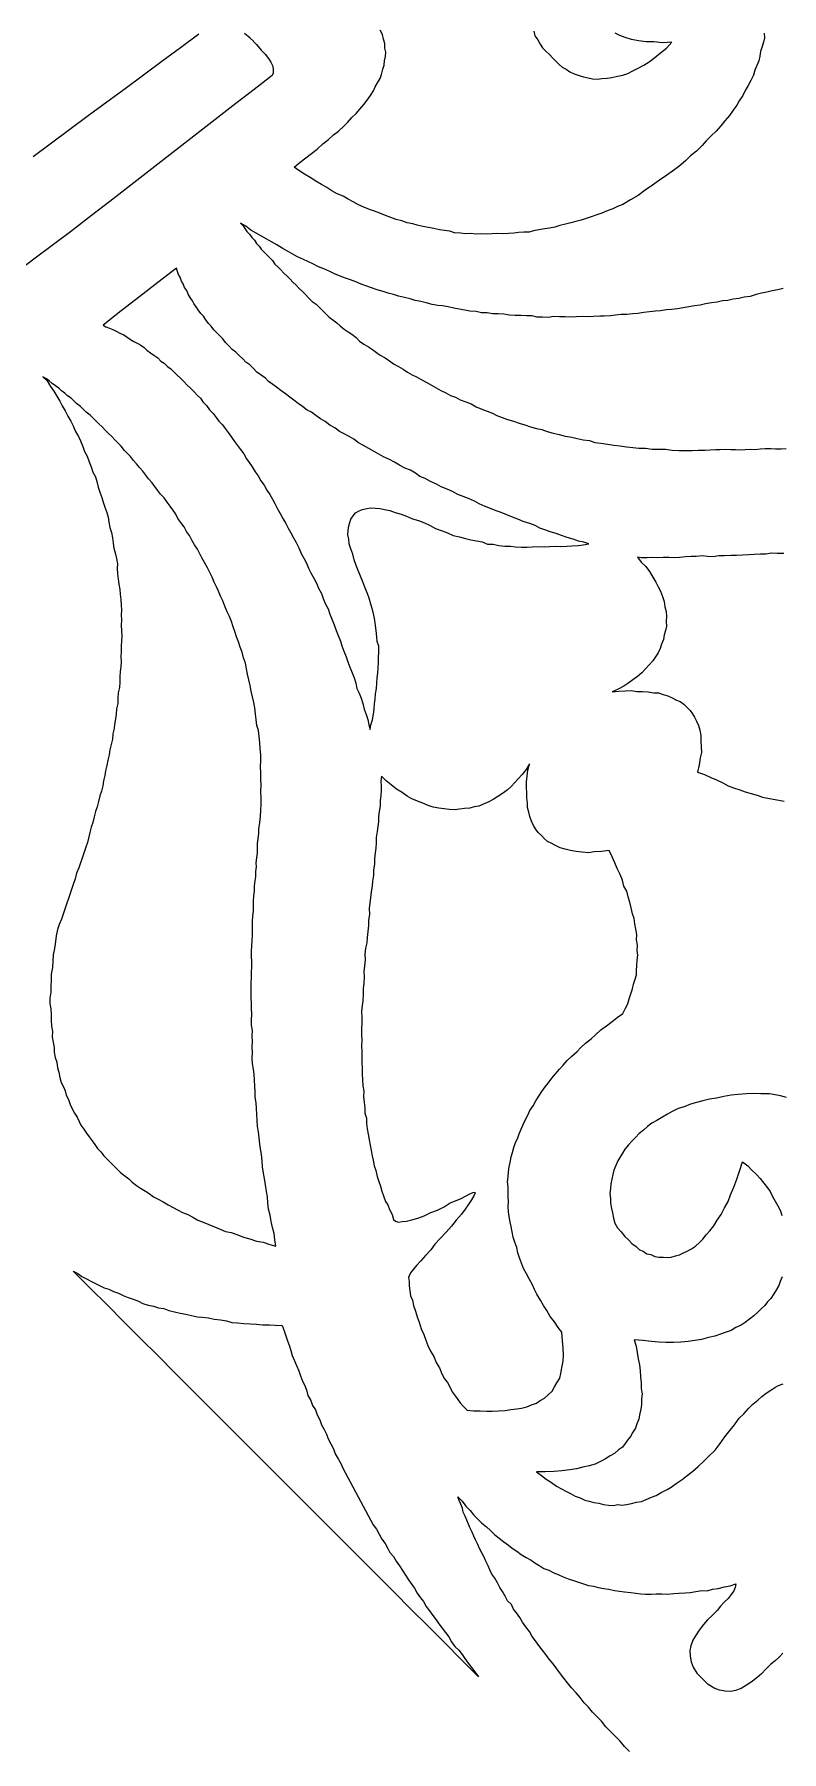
# Model space of a CAD drawing. Extents: x -550 to 550, y -550 to 550.
# Drawn here: x -362.3 to -331.6, y -337.8 to -267.3 of the extents above; entities that cross this region are included whole.
import ezdxf

# ---------------------------------------------------------------- set-up
doc = ezdxf.new("R2010")
doc.units = 0
doc.layers.add('LAYER_1', color=18, linetype='CONTINUOUS')

msp = doc.modelspace()

# ---------------------------------------------------------------- linework, layer by layer
at = {"layer": 'LAYER_1'}
for points in [[(-353.293, -267.588), (-353.418, -267.463), (-353.662, -267.264)], [(-332.298, -267.253), (-332.293, -267.44), (-332.331, -267.629), (-332.386, -267.8), (-332.449, -268.01), (-332.486, -268.199), (-332.524, -268.389), (-332.604, -268.581), (-332.684, -268.773), (-332.747, -268.983), (-332.852, -269.195), (-332.957, -269.408), (-333.079, -269.603), (-333.184, -269.816), (-333.332, -270.031), (-333.429, -270.206), (-333.576, -270.422), (-333.724, -270.638), (-333.914, -270.856), (-334.079, -271.054), (-334.269, -271.273), (-334.477, -271.473), (-334.684, -271.674), (-334.849, -271.872), (-335.082, -272.094), (-335.332, -272.297), (-335.54, -272.498), (-335.815, -272.722), (-336.066, -272.925), (-336.309, -273.09), (-336.602, -273.296), (-336.896, -273.502), (-337.189, -273.707), (-337.483, -273.913), (-337.794, -274.101), (-338.105, -274.289), (-338.335, -274.377), (-338.521, -274.463), (-338.75, -274.551), (-338.98, -274.64), (-339.184, -274.708), (-339.414, -274.796), (-339.618, -274.863), (-339.823, -274.931), (-340.046, -274.981), (-340.25, -275.048), (-340.473, -275.098), (-340.696, -275.148), (-340.901, -275.215), (-341.123, -275.264), (-341.321, -275.293), (-341.563, -275.324), (-341.786, -275.374), (-341.966, -275.421), (-342.182, -275.431), (-342.398, -275.442), (-342.596, -275.471), (-342.813, -275.481), (-343.029, -275.492), (-343.264, -275.484), (-343.481, -275.494), (-343.697, -275.504), (-343.932, -275.496), (-344.149, -275.506), (-344.359, -275.478), (-344.576, -275.488), (-344.786, -275.46), (-345.021, -275.451), (-345.224, -275.384), (-345.434, -275.356), (-345.644, -275.327), (-345.873, -275.28), (-346.102, -275.233), (-346.33, -275.186), (-346.559, -275.139), (-346.744, -275.09), (-346.973, -275.042), (-347.195, -274.956), (-347.424, -274.909), (-347.646, -274.823), (-347.868, -274.737), (-348.09, -274.651), (-348.312, -274.565), (-348.516, -274.497), (-348.757, -274.393), (-348.979, -274.307), (-349.194, -274.182), (-349.392, -274.076), (-349.607, -273.951), (-349.848, -273.847), (-350.063, -273.722), (-350.279, -273.597), (-350.494, -273.472), (-350.728, -273.329), (-350.962, -273.186), (-351.196, -273.043), (-351.43, -272.899), (-351.621, -272.754), (-351.365, -272.556), (-351.135, -272.378), (-350.905, -272.199), (-350.675, -272.021), (-350.438, -271.804), (-350.208, -271.626), (-349.996, -271.429), (-349.792, -271.271), (-349.58, -271.074), (-349.419, -270.917), (-349.251, -270.722), (-349.064, -270.546), (-348.922, -270.371), (-348.753, -270.176), (-348.611, -270.001), (-348.486, -269.808), (-348.361, -269.615), (-348.288, -269.462), (-348.189, -269.289), (-348.089, -269.115), (-348.034, -268.944), (-347.97, -268.735), (-347.915, -268.564), (-347.903, -268.394), (-347.865, -268.205), (-347.853, -268.036), (-347.884, -267.868), (-347.89, -267.681), (-347.939, -267.496), (-347.988, -267.31), (-348.081, -267.127)], [(-341.771, -267.174), (-341.722, -267.359), (-341.605, -267.522), (-341.513, -267.704), (-341.413, -267.849), (-341.271, -267.992), (-341.128, -268.135), (-340.985, -268.278), (-340.86, -268.403), (-340.735, -268.528), (-340.61, -268.653), (-340.434, -268.738), (-340.284, -268.843), (-340.108, -268.928), (-339.907, -268.993), (-339.724, -269.04), (-339.541, -269.087), (-339.358, -269.134), (-339.167, -269.142), (-338.97, -269.113), (-338.754, -269.102), (-338.556, -269.073), (-338.333, -269.023), (-338.11, -268.974), (-337.905, -268.907), (-337.693, -268.802), (-337.481, -268.696), (-337.243, -268.571), (-337.023, -268.428), (-336.796, -268.247), (-336.568, -268.065), (-336.316, -267.864), (-336.099, -267.628), (-336.485, -267.649), (-336.839, -267.613), (-337.158, -267.612), (-337.47, -267.573), (-337.756, -267.513), (-338.017, -267.434), (-338.235, -267.352), (-338.428, -267.25)], [(-353.291, -267.589), (-353.166, -267.715), (-352.973, -267.953), (-352.809, -268.117), (-352.671, -268.3), (-352.57, -268.447), (-352.494, -268.614), (-352.48, -268.764), (-352.484, -268.896), (-352.525, -268.991), (-353.266, -269.566), (-354.008, -270.14), (-354.749, -270.715), (-355.491, -271.29), (-356.232, -271.864), (-356.974, -272.439), (-357.715, -273.014), (-358.456, -273.588), (-359.198, -274.163), (-359.939, -274.738), (-360.68, -275.313), (-360.758, -275.372), (-361.507, -275.934), (-362.256, -276.497), (-363.005, -277.06)], [(-355.538, -267.294), (-356.294, -267.854), (-357.051, -268.414), (-357.807, -268.973), (-358.563, -269.533), (-359.32, -270.093), (-360.076, -270.653), (-360.832, -271.212), (-361.589, -271.772), (-362.345, -272.332)], [(-331.519, -277.744), (-331.738, -277.797), (-331.976, -277.832), (-332.196, -277.884), (-332.415, -277.937), (-332.635, -277.989), (-332.88, -278.062), (-333.118, -278.096), (-333.338, -278.149), (-333.576, -278.183), (-333.796, -278.235), (-334.01, -278.248), (-334.23, -278.3), (-334.469, -278.334), (-334.707, -278.368), (-334.928, -278.42), (-335.166, -278.453), (-335.405, -278.487), (-335.626, -278.538), (-335.865, -278.572), (-336.104, -278.605), (-336.318, -278.618), (-336.557, -278.651), (-336.771, -278.664), (-337.01, -278.697), (-337.25, -278.73), (-337.489, -278.762), (-337.704, -278.775), (-337.943, -278.808), (-338.176, -278.801), (-338.416, -278.834), (-338.613, -278.864), (-338.871, -278.878), (-339.061, -278.87), (-339.319, -278.884), (-339.534, -278.896), (-339.768, -278.889), (-340.026, -278.903), (-340.241, -278.915), (-340.475, -278.908), (-340.709, -278.901), (-340.943, -278.894), (-341.183, -278.926), (-341.417, -278.919), (-341.651, -278.912), (-341.836, -278.864), (-342.07, -278.856), (-342.304, -278.849), (-342.538, -278.842), (-342.773, -278.834), (-343, -278.788), (-343.235, -278.78), (-343.47, -278.773), (-343.679, -278.744), (-343.914, -278.737), (-344.142, -278.69), (-344.395, -278.664), (-344.605, -278.635), (-344.834, -278.588), (-345.062, -278.542), (-345.29, -278.495), (-345.519, -278.448), (-345.711, -278.437), (-345.94, -278.39), (-346.187, -278.325), (-346.416, -278.277), (-346.644, -278.23), (-346.848, -278.162), (-347.077, -278.115), (-347.325, -278.049), (-347.529, -277.981), (-347.758, -277.933), (-347.962, -277.865), (-348.21, -277.799), (-348.432, -277.713), (-348.637, -277.645), (-348.859, -277.558), (-349.082, -277.471), (-349.305, -277.385), (-349.509, -277.316), (-349.732, -277.23), (-349.955, -277.143), (-350.153, -277.036), (-350.395, -276.93), (-350.618, -276.843), (-350.816, -276.736), (-351.057, -276.631), (-351.237, -276.542), (-351.479, -276.436), (-351.695, -276.31), (-351.894, -276.203), (-352.11, -276.077), (-352.327, -275.951), (-352.543, -275.825), (-352.742, -275.718), (-352.959, -275.592), (-353.175, -275.466), (-353.392, -275.34), (-353.602, -275.175), (-353.819, -275.049), (-353.708, -275.16), (-353.642, -275.272), (-353.557, -275.402), (-353.446, -275.513), (-353.361, -275.643), (-353.25, -275.754), (-353.165, -275.884), (-353.054, -275.995), (-352.969, -276.126), (-352.859, -276.236), (-352.748, -276.347), (-352.619, -276.476), (-352.508, -276.587), (-352.405, -276.736), (-352.275, -276.865), (-352.165, -276.975), (-352.036, -277.105), (-351.907, -277.234), (-351.796, -277.344), (-351.667, -277.473), (-351.538, -277.603), (-351.409, -277.732), (-351.28, -277.861), (-351.15, -277.99), (-351.021, -278.119), (-350.874, -278.267), (-350.719, -278.376), (-350.609, -278.486), (-350.461, -278.634), (-350.332, -278.763), (-350.184, -278.91), (-350.03, -279.019), (-349.857, -279.147), (-349.728, -279.276), (-349.556, -279.403), (-349.401, -279.512), (-349.247, -279.621), (-349.074, -279.748), (-348.927, -279.896), (-348.754, -280.023), (-348.556, -280.13), (-348.402, -280.239), (-348.23, -280.366), (-348.076, -280.475), (-347.878, -280.582), (-347.705, -280.709), (-347.533, -280.836), (-347.335, -280.943), (-347.138, -281.049), (-346.966, -281.176), (-346.768, -281.283), (-346.589, -281.371), (-346.392, -281.478), (-346.194, -281.584), (-345.979, -281.709), (-345.782, -281.816), (-345.584, -281.922), (-345.387, -282.028), (-345.19, -282.135), (-344.987, -282.202), (-344.79, -282.308), (-344.568, -282.394), (-344.346, -282.48), (-344.131, -282.604), (-343.909, -282.69), (-343.687, -282.775), (-343.466, -282.861), (-343.287, -282.948), (-343.066, -283.034), (-342.845, -283.119), (-342.598, -283.184), (-342.377, -283.269), (-342.131, -283.333), (-341.91, -283.418), (-341.664, -283.483), (-341.437, -283.528), (-341.216, -283.613), (-340.97, -283.677), (-340.725, -283.741), (-340.479, -283.805), (-340.209, -283.848), (-339.982, -283.894), (-339.737, -283.958), (-339.485, -283.982), (-339.265, -284.066), (-339.014, -284.091), (-338.744, -284.133), (-338.475, -284.176), (-338.224, -284.2), (-337.954, -284.242), (-337.703, -284.266), (-337.453, -284.29), (-337.177, -284.293), (-336.909, -284.335), (-336.633, -284.338), (-336.358, -284.341), (-336.09, -284.382), (-335.815, -284.385), (-335.541, -284.387), (-335.266, -284.389), (-335.01, -284.373), (-334.735, -284.375), (-334.522, -284.362), (-334.309, -284.348), (-334.12, -284.355), (-333.907, -284.342), (-333.676, -284.346), (-333.487, -284.353), (-333.298, -284.36), (-333.085, -284.346), (-332.873, -284.332), (-332.666, -284.357), (-332.472, -284.325), (-332.259, -284.311), (-332.028, -284.314), (-331.84, -284.321), (-331.609, -284.325), (-331.397, -284.31)], [(-331.494, -288.615), (-331.767, -288.615), (-331.997, -288.611), (-332.234, -288.647), (-332.465, -288.643), (-332.72, -288.66), (-332.932, -288.674), (-333.188, -288.691), (-333.443, -288.708), (-333.674, -288.704), (-333.93, -288.721), (-334.161, -288.717), (-334.398, -288.752), (-334.63, -288.747), (-334.837, -288.721), (-335.093, -288.738), (-335.306, -288.751), (-335.52, -288.765), (-335.776, -288.781), (-335.989, -288.794), (-336.221, -288.789), (-336.453, -288.784), (-336.667, -288.797), (-336.899, -288.792), (-337.113, -288.805), (-337.346, -288.799), (-337.511, -288.77), (-337.352, -288.975), (-337.168, -289.159), (-337.009, -289.363), (-336.874, -289.589), (-336.757, -289.796), (-336.659, -289.985), (-336.561, -290.174), (-336.487, -290.384), (-336.413, -290.594), (-336.382, -290.807), (-336.326, -290.999), (-336.313, -291.193), (-336.324, -291.409), (-336.311, -291.604), (-336.359, -291.783), (-336.407, -291.962), (-336.436, -292.16), (-336.527, -292.341), (-336.574, -292.521), (-336.665, -292.703), (-336.773, -292.866), (-336.882, -293.03), (-337.033, -293.196), (-337.185, -293.362), (-337.336, -293.529), (-337.506, -293.676), (-337.694, -293.806), (-337.907, -293.956), (-338.071, -294.064), (-338.302, -294.196), (-338.552, -294.309), (-338.271, -294.273), (-338.014, -294.257), (-337.758, -294.242), (-337.531, -294.287), (-337.299, -294.292), (-337.066, -294.298), (-336.84, -294.343), (-336.651, -294.35), (-336.449, -294.416), (-336.265, -294.464), (-336.087, -294.551), (-335.909, -294.638), (-335.75, -294.706), (-335.597, -294.814), (-335.467, -294.944), (-335.338, -295.073), (-335.251, -295.205), (-335.164, -295.337), (-335.083, -295.509), (-335.002, -295.681), (-334.945, -295.875), (-334.912, -296.089), (-334.903, -296.325), (-334.893, -296.561), (-334.884, -296.797), (-334.936, -297.018), (-334.975, -297.297), (-335.037, -297.598), (-334.755, -297.698), (-334.498, -297.819), (-334.259, -297.922), (-334.002, -298.043), (-333.787, -298.167), (-333.567, -298.251), (-333.305, -298.332), (-333.085, -298.415), (-332.841, -298.478), (-332.597, -298.54), (-332.378, -298.623), (-332.152, -298.667), (-331.927, -298.71), (-331.703, -298.754), (-331.478, -298.797)], [(-331.386, -310.96), (-331.631, -310.897), (-331.856, -310.853), (-332.082, -310.809), (-332.439, -310.815), (-332.731, -310.796), (-333.027, -310.817), (-333.366, -310.841), (-333.663, -310.862), (-333.964, -310.924), (-334.266, -310.985), (-334.544, -311.025), (-334.827, -311.105), (-335.086, -311.163), (-335.327, -311.24), (-335.591, -311.339), (-335.831, -311.416), (-336.077, -311.534), (-336.28, -311.649), (-336.506, -311.786), (-336.709, -311.9), (-336.912, -312.015), (-337.096, -312.149), (-337.261, -312.301), (-337.445, -312.435), (-337.591, -312.607), (-337.732, -312.738), (-337.878, -312.91), (-338.024, -313.082), (-338.127, -313.251), (-338.23, -313.42), (-338.31, -313.567), (-338.394, -313.756), (-338.477, -313.944), (-338.519, -314.13), (-338.56, -314.315), (-338.601, -314.501), (-338.623, -314.706), (-338.645, -314.911), (-338.624, -315.114), (-338.622, -315.297), (-338.582, -315.519), (-338.537, -315.7), (-338.497, -315.921), (-338.433, -316.122), (-338.326, -316.319), (-338.173, -316.472), (-338.023, -316.667), (-337.87, -316.821), (-337.735, -316.955), (-337.559, -317.087), (-337.424, -317.221), (-337.281, -317.273), (-337.124, -317.385), (-336.958, -317.415), (-336.796, -317.486), (-336.63, -317.516), (-336.441, -317.524), (-336.294, -317.534), (-336.124, -317.523), (-335.95, -317.47), (-335.776, -317.417), (-335.621, -317.345), (-335.466, -317.273), (-335.288, -317.179), (-335.129, -317.066), (-334.965, -316.911), (-334.825, -316.779), (-334.681, -316.605), (-334.537, -316.432), (-334.37, -316.236), (-334.24, -316.003), (-334.068, -315.766), (-333.935, -315.492), (-333.782, -315.236), (-333.69, -314.965), (-333.552, -314.649), (-333.432, -314.315), (-333.312, -313.981), (-333.188, -313.606), (-332.975, -313.774), (-332.804, -313.944), (-332.634, -314.115), (-332.463, -314.286), (-332.316, -314.478), (-332.168, -314.671), (-332.059, -314.826), (-331.954, -315.022), (-331.849, -315.218), (-331.743, -315.414), (-331.638, -315.61), (-331.575, -315.809)], [(-331.558, -318.322), (-331.64, -318.513), (-331.698, -318.681), (-331.799, -318.853), (-331.9, -319.024), (-332.023, -319.218), (-332.162, -319.352), (-332.282, -319.504), (-332.421, -319.638), (-332.56, -319.771), (-332.721, -319.927), (-332.903, -320.063), (-333.084, -320.2), (-333.242, -320.314), (-333.461, -320.412), (-333.662, -320.53), (-333.9, -320.609), (-334.097, -320.684), (-334.336, -320.763), (-334.594, -320.823), (-334.875, -320.904), (-335.153, -320.944), (-335.431, -320.984), (-335.728, -321.005), (-336.025, -321.025), (-336.342, -321.026), (-336.635, -321.005), (-336.929, -320.984), (-337.285, -320.946), (-337.64, -320.908), (-337.56, -321.17), (-337.521, -321.435), (-337.483, -321.7), (-337.421, -321.943), (-337.402, -322.19), (-337.383, -322.436), (-337.363, -322.682), (-337.363, -322.909), (-337.32, -323.134), (-337.34, -323.341), (-337.339, -323.569), (-337.377, -323.757), (-337.419, -323.988), (-337.458, -324.176), (-337.538, -324.368), (-337.596, -324.537), (-337.696, -324.71), (-337.796, -324.882), (-337.915, -325.035), (-338.011, -325.166), (-338.131, -325.319), (-338.289, -325.433), (-338.451, -325.588), (-338.628, -325.683), (-338.829, -325.8), (-339.03, -325.917), (-339.251, -326.014), (-339.491, -326.091), (-339.75, -326.149), (-340.01, -326.207), (-340.29, -326.246), (-340.612, -326.287), (-340.934, -326.327), (-341.296, -326.329), (-341.658, -326.33), (-341.458, -326.484), (-341.259, -326.638), (-341.036, -326.77), (-340.837, -326.924), (-340.634, -327.036), (-340.431, -327.148), (-340.267, -327.221), (-340.065, -327.333), (-339.858, -327.403), (-339.675, -327.495), (-339.488, -327.546), (-339.302, -327.596), (-339.092, -327.624), (-338.906, -327.675), (-338.696, -327.703), (-338.506, -327.711), (-338.313, -327.678), (-338.146, -327.708), (-337.953, -327.675), (-337.76, -327.641), (-337.544, -327.585), (-337.35, -327.551), (-337.154, -327.475), (-336.934, -327.377), (-336.738, -327.302), (-336.538, -327.184), (-336.295, -327.063), (-336.118, -326.968), (-335.915, -326.808), (-335.669, -326.646), (-335.466, -326.486), (-335.239, -326.304), (-335.013, -326.122), (-334.783, -325.898), (-334.576, -325.697), (-334.323, -325.45), (-334.109, -325.165), (-333.917, -324.903), (-333.703, -324.618), (-333.515, -324.398), (-333.324, -324.135), (-333.14, -323.956), (-332.952, -323.736), (-332.768, -323.557), (-332.564, -323.397), (-332.403, -323.24), (-332.223, -323.103), (-332.024, -322.985), (-331.866, -322.869), (-331.713, -322.796), (-331.517, -322.719)], [(-337.831, -337.826), (-337.842, -337.815), (-338.041, -337.617), (-338.216, -337.396), (-338.394, -337.218), (-338.612, -337), (-338.81, -336.802), (-338.985, -336.581), (-339.164, -336.403), (-339.362, -336.205), (-339.517, -336.004), (-339.695, -335.826), (-339.87, -335.605), (-340.026, -335.404), (-340.224, -335.206), (-340.379, -335.006), (-340.534, -334.805), (-340.67, -334.624), (-340.825, -334.423), (-340.98, -334.223), (-341.136, -334.022), (-341.271, -333.841), (-341.426, -333.641), (-341.562, -333.46), (-341.697, -333.279), (-341.832, -333.099), (-341.945, -332.896), (-342.1, -332.695), (-342.235, -332.515), (-342.347, -332.312), (-342.482, -332.131), (-342.598, -331.97), (-342.69, -331.787), (-342.848, -331.629), (-342.94, -331.446), (-343.052, -331.243), (-343.168, -331.083), (-343.26, -330.9), (-343.372, -330.697), (-343.487, -330.537), (-343.579, -330.354), (-343.651, -330.191), (-343.743, -330.008), (-343.815, -329.845), (-343.907, -329.662), (-343.999, -329.48), (-344.071, -329.317), (-344.163, -329.134), (-344.235, -328.972), (-344.307, -328.809), (-344.398, -328.626), (-344.451, -328.483), (-344.523, -328.321), (-344.595, -328.158), (-344.666, -327.996), (-344.695, -327.831), (-344.767, -327.668), (-344.839, -327.506), (-344.891, -327.363), (-344.713, -327.54), (-344.559, -327.74), (-344.382, -327.917), (-344.228, -328.117), (-344.07, -328.274), (-343.912, -328.432), (-343.712, -328.587), (-343.554, -328.745), (-343.377, -328.922), (-343.196, -329.058), (-342.995, -329.213), (-342.814, -329.348), (-342.653, -329.464), (-342.473, -329.599), (-342.292, -329.735), (-342.088, -329.848), (-341.884, -329.961), (-341.723, -330.076), (-341.52, -330.189), (-341.359, -330.305), (-341.152, -330.376), (-340.968, -330.469), (-340.741, -330.559), (-340.557, -330.652), (-340.351, -330.723), (-340.144, -330.793), (-339.937, -330.864), (-339.731, -330.934), (-339.524, -331.005), (-339.314, -331.033), (-339.127, -331.084), (-338.898, -331.132), (-338.689, -331.16), (-338.459, -331.207), (-338.25, -331.235), (-338.04, -331.263), (-337.788, -331.288), (-337.579, -331.316), (-337.37, -331.344), (-337.18, -331.352), (-336.948, -331.357), (-336.736, -331.342), (-336.504, -331.347), (-336.272, -331.352), (-336.018, -331.334), (-335.806, -331.319), (-335.551, -331.301), (-335.34, -331.286), (-335.105, -331.249), (-334.87, -331.211), (-334.639, -331.215), (-334.424, -331.158), (-334.19, -331.12), (-333.933, -331.059), (-333.699, -331.021), (-333.461, -330.941), (-333.494, -331.09), (-333.546, -331.219), (-333.663, -331.374), (-333.78, -331.53), (-333.94, -331.688), (-334.099, -331.846), (-334.239, -332.024), (-334.444, -332.228), (-334.626, -332.409), (-334.789, -332.609), (-334.974, -332.832), (-335.094, -333.03), (-335.237, -333.25), (-335.318, -333.487), (-335.353, -333.678), (-335.349, -333.909), (-335.303, -334.137), (-335.214, -334.362), (-335.063, -334.604), (-334.847, -334.82), (-334.836, -334.831)], [(-331.53, -333.78), (-331.688, -333.94), (-331.846, -334.099), (-332.024, -334.239), (-332.228, -334.444), (-332.409, -334.626), (-332.609, -334.789), (-332.832, -334.974), (-333.03, -335.094), (-333.25, -335.237), (-333.487, -335.318), (-333.678, -335.353), (-333.909, -335.349), (-334.137, -335.303), (-334.362, -335.214), (-334.604, -335.063), (-334.82, -334.847), (-334.831, -334.836)]]:
    msp.add_lwpolyline(points, dxfattribs=at)
for points in [[(-357.965, -278.073), (-358.719, -278.659), (-359.472, -279.244), (-359.353, -279.318), (-359.208, -279.372), (-359.064, -279.425), (-358.9, -279.498), (-358.781, -279.572), (-358.618, -279.644), (-358.48, -279.737), (-358.342, -279.829), (-358.205, -279.921), (-358.042, -279.994), (-357.923, -280.067), (-357.785, -280.159), (-357.673, -280.272), (-357.516, -280.383), (-357.379, -280.475), (-357.222, -280.586), (-357.092, -280.717), (-356.954, -280.809), (-356.823, -280.94), (-356.686, -281.032), (-356.555, -281.163), (-356.424, -281.294), (-356.293, -281.425), (-356.143, -281.574), (-356.012, -281.705), (-355.882, -281.836), (-355.732, -281.985), (-355.601, -282.116), (-355.47, -282.247), (-355.365, -282.398), (-355.215, -282.548), (-355.091, -282.717), (-354.941, -282.867), (-354.817, -283.037), (-354.711, -283.188), (-354.562, -283.337), (-354.456, -283.488), (-354.332, -283.658), (-354.188, -283.847), (-354.064, -284.017), (-353.94, -284.186), (-353.815, -284.356), (-353.691, -284.526), (-353.572, -284.735), (-353.467, -284.886), (-353.342, -285.056), (-353.224, -285.265), (-353.099, -285.435), (-352.981, -285.644), (-352.856, -285.814), (-352.738, -286.024), (-352.613, -286.194), (-352.513, -286.384), (-352.413, -286.575), (-352.295, -286.784), (-352.195, -286.975), (-352.076, -287.184), (-351.958, -287.394), (-351.858, -287.584), (-351.758, -287.775), (-351.639, -287.985), (-351.539, -288.176), (-351.42, -288.385), (-351.326, -288.615), (-351.225, -288.807), (-351.106, -289.016), (-351.031, -289.228), (-350.93, -289.419), (-350.811, -289.629), (-350.692, -289.839), (-350.616, -290.051), (-350.497, -290.261), (-350.421, -290.473), (-350.326, -290.704), (-350.226, -290.896), (-350.15, -291.108), (-350.055, -291.339), (-349.979, -291.551), (-349.884, -291.782), (-349.807, -291.995), (-349.712, -292.226), (-349.654, -292.42), (-349.578, -292.632), (-349.483, -292.864), (-349.406, -293.077), (-349.329, -293.289), (-349.234, -293.521), (-349.157, -293.734), (-349.08, -293.947), (-349.047, -294.162), (-348.945, -294.354), (-348.868, -294.568), (-348.791, -294.781), (-348.738, -295.015), (-348.661, -295.228), (-348.584, -295.442), (-348.55, -295.657), (-348.491, -295.852), (-348.463, -295.654), (-348.391, -295.453), (-348.357, -295.215), (-348.328, -295.016), (-348.319, -294.799), (-348.29, -294.601), (-348.28, -294.384), (-348.227, -294.165), (-348.217, -293.948), (-348.207, -293.731), (-348.178, -293.534), (-348.167, -293.317), (-348.157, -293.1), (-348.146, -292.884), (-348.136, -292.668), (-348.144, -292.432), (-348.202, -292.239), (-348.215, -292.043), (-348.242, -291.79), (-348.275, -291.576), (-348.307, -291.362), (-348.34, -291.148), (-348.391, -290.915), (-348.466, -290.703), (-348.536, -290.452), (-348.612, -290.241), (-348.706, -290.01), (-348.8, -289.78), (-348.894, -289.55), (-348.988, -289.32), (-349.063, -289.108), (-349.157, -288.878), (-349.207, -288.646), (-349.282, -288.435), (-349.357, -288.224), (-349.37, -288.03), (-349.407, -287.856), (-349.401, -287.681), (-349.37, -287.485), (-349.327, -287.347), (-349.283, -287.209), (-349.196, -287.07), (-349.09, -286.949), (-348.947, -286.865), (-348.81, -286.82), (-348.629, -286.774), (-348.474, -286.748), (-348.281, -286.759), (-348.089, -286.77), (-347.902, -286.82), (-347.691, -286.85), (-347.468, -286.937), (-347.22, -287.003), (-346.996, -287.091), (-346.755, -287.196), (-346.507, -287.263), (-346.265, -287.368), (-346.024, -287.473), (-345.807, -287.599), (-345.541, -287.684), (-345.318, -287.771), (-345.077, -287.876), (-344.829, -287.942), (-344.582, -288.007), (-344.353, -288.054), (-344.125, -288.101), (-343.896, -288.148), (-343.674, -288.235), (-343.439, -288.242), (-343.211, -288.289), (-342.958, -288.315), (-342.724, -288.322), (-342.515, -288.35), (-342.28, -288.357), (-342.046, -288.365), (-341.831, -288.353), (-341.572, -288.339), (-341.339, -288.346), (-341.123, -288.335), (-340.865, -288.321), (-340.675, -288.33), (-340.416, -288.315), (-340.202, -288.303), (-339.944, -288.289), (-339.747, -288.259), (-339.508, -288.226), (-339.71, -288.159), (-339.937, -288.114), (-340.158, -288.029), (-340.404, -287.965), (-340.625, -287.88), (-340.846, -287.795), (-341.092, -287.73), (-341.314, -287.645), (-341.517, -287.578), (-341.714, -287.472), (-341.935, -287.387), (-342.2, -287.304), (-342.421, -287.218), (-342.643, -287.132), (-342.883, -287.028), (-343.105, -286.943), (-343.309, -286.875), (-343.549, -286.771), (-343.771, -286.685), (-344.012, -286.581), (-344.209, -286.474), (-344.45, -286.369), (-344.672, -286.283), (-344.895, -286.197), (-345.111, -286.072), (-345.333, -285.985), (-345.574, -285.88), (-345.772, -285.773), (-346.014, -285.668), (-346.23, -285.543), (-346.453, -285.456), (-346.626, -285.328), (-346.842, -285.202), (-347.065, -285.116), (-347.282, -284.99), (-347.499, -284.864), (-347.697, -284.756), (-347.939, -284.651), (-348.137, -284.543), (-348.335, -284.436), (-348.552, -284.309), (-348.769, -284.183), (-348.968, -284.075), (-349.16, -283.929), (-349.358, -283.821), (-349.557, -283.713), (-349.755, -283.605), (-349.948, -283.459), (-350.146, -283.351), (-350.339, -283.204), (-350.537, -283.096), (-350.73, -282.949), (-350.903, -282.82), (-351.084, -282.731), (-351.276, -282.584), (-351.45, -282.455), (-351.624, -282.327), (-351.798, -282.198), (-351.972, -282.07), (-352.164, -281.923), (-352.338, -281.794), (-352.493, -281.684), (-352.667, -281.556), (-352.797, -281.426), (-352.971, -281.297), (-353.145, -281.168), (-353.294, -281.02), (-353.443, -280.871), (-353.598, -280.761), (-353.729, -280.631), (-353.859, -280.5), (-354.008, -280.352), (-354.163, -280.242), (-354.293, -280.111), (-354.442, -279.963), (-354.547, -279.812), (-354.677, -279.682), (-354.807, -279.552), (-354.919, -279.44), (-355.024, -279.29), (-355.135, -279.179), (-355.24, -279.029), (-355.345, -278.879), (-355.456, -278.767), (-355.561, -278.617), (-355.647, -278.485), (-355.733, -278.354), (-355.8, -278.241), (-355.887, -278.11), (-355.973, -277.978), (-356.033, -277.827), (-356.119, -277.696), (-356.18, -277.544), (-356.247, -277.432), (-356.307, -277.28), (-356.375, -277.168), (-356.416, -277.035), (-356.458, -276.903), (-357.212, -277.488)], [(-361.939, -281.361), (-361.769, -281.531), (-361.631, -281.759), (-361.487, -281.949), (-361.368, -282.158), (-361.249, -282.368), (-361.149, -282.559), (-361.031, -282.768), (-360.911, -282.978), (-360.793, -283.188), (-360.692, -283.379), (-360.599, -283.609), (-360.479, -283.819), (-360.398, -283.991), (-360.304, -284.221), (-360.229, -284.432), (-360.128, -284.623), (-360.034, -284.854), (-359.959, -285.065), (-359.884, -285.276), (-359.783, -285.468), (-359.727, -285.661), (-359.676, -285.892), (-359.601, -286.104), (-359.525, -286.316), (-359.468, -286.509), (-359.393, -286.721), (-359.317, -286.933), (-359.26, -287.126), (-359.228, -287.339), (-359.196, -287.552), (-359.12, -287.765), (-359.088, -287.978), (-359.056, -288.192), (-359.024, -288.406), (-358.966, -288.599), (-358.915, -288.832), (-358.883, -289.046), (-358.888, -289.222), (-358.881, -289.456), (-358.848, -289.67), (-358.816, -289.884), (-358.783, -290.099), (-358.769, -290.294), (-358.736, -290.508), (-358.728, -290.743), (-358.714, -290.939), (-358.725, -291.155), (-358.711, -291.35), (-358.722, -291.566), (-358.714, -291.802), (-358.699, -291.998), (-358.71, -292.214), (-358.72, -292.43), (-358.731, -292.647), (-358.741, -292.863), (-358.727, -293.06), (-358.737, -293.276), (-358.766, -293.474), (-358.776, -293.691), (-358.786, -293.908), (-358.796, -294.125), (-358.85, -294.343), (-358.859, -294.56), (-358.869, -294.778), (-358.923, -294.996), (-358.932, -295.214), (-358.961, -295.412), (-358.995, -295.65), (-359.018, -295.809), (-359.071, -296.028), (-359.08, -296.246), (-359.133, -296.465), (-359.186, -296.684), (-359.214, -296.883), (-359.267, -297.102), (-359.32, -297.322), (-359.373, -297.541), (-359.401, -297.74), (-359.453, -297.96), (-359.481, -298.16), (-359.533, -298.379), (-359.605, -298.58), (-359.657, -298.8), (-359.709, -299.02), (-359.781, -299.221), (-359.833, -299.441), (-359.885, -299.662), (-359.956, -299.863), (-360.008, -300.083), (-360.054, -300.264), (-360.106, -300.484), (-360.177, -300.686), (-360.253, -300.927), (-360.324, -301.129), (-360.394, -301.33), (-360.465, -301.532), (-360.56, -301.754), (-360.611, -301.976), (-360.682, -302.177), (-360.752, -302.379), (-360.823, -302.581), (-360.893, -302.783), (-360.963, -302.985), (-361.038, -303.228), (-361.109, -303.43), (-361.179, -303.632), (-361.273, -303.855), (-361.343, -304.058), (-361.398, -304.32), (-361.429, -304.561), (-361.465, -304.844), (-361.52, -305.106), (-361.531, -305.368), (-361.541, -305.629), (-361.596, -305.892), (-361.607, -306.154), (-361.612, -306.376), (-361.622, -306.638), (-361.652, -306.88), (-361.657, -307.102), (-361.618, -307.322), (-361.603, -307.564), (-361.608, -307.786), (-361.593, -308.028), (-361.554, -308.249), (-361.559, -308.471), (-361.519, -308.692), (-361.479, -308.913), (-361.479, -309.095), (-361.439, -309.317), (-361.375, -309.517), (-361.335, -309.738), (-361.29, -309.919), (-361.25, -310.141), (-361.186, -310.342), (-361.097, -310.521), (-361.027, -310.682), (-360.982, -310.863), (-360.893, -311.043), (-360.828, -311.244), (-360.739, -311.423), (-360.65, -311.604), (-360.536, -311.763), (-360.447, -311.943), (-360.377, -312.103), (-360.264, -312.262), (-360.15, -312.421), (-360.036, -312.58), (-359.922, -312.739), (-359.809, -312.898), (-359.695, -313.058), (-359.557, -313.196), (-359.443, -313.355), (-359.305, -313.493), (-359.167, -313.631), (-359.029, -313.769), (-358.891, -313.907), (-358.753, -314.045), (-358.571, -314.182), (-358.409, -314.299), (-358.271, -314.437), (-358.089, -314.573), (-357.926, -314.69), (-357.72, -314.805), (-357.578, -314.902), (-357.396, -315.039), (-357.21, -315.134), (-357.004, -315.249), (-356.798, -315.364), (-356.592, -315.479), (-356.406, -315.575), (-356.201, -315.69), (-355.991, -315.764), (-355.785, -315.878), (-355.579, -315.993), (-355.35, -316.087), (-355.12, -316.18), (-354.891, -316.273), (-354.662, -316.367), (-354.432, -316.46), (-354.199, -316.512), (-353.926, -316.603), (-353.697, -316.696), (-353.444, -316.767), (-353.171, -316.858), (-352.895, -316.908), (-352.622, -316.999), (-352.37, -317.07), (-352.407, -316.806), (-352.445, -316.541), (-352.506, -316.298), (-352.567, -316.056), (-352.604, -315.792), (-352.665, -315.549), (-352.702, -315.285), (-352.719, -315.041), (-352.76, -314.819), (-352.797, -314.555), (-352.833, -314.292), (-352.874, -314.069), (-352.911, -313.806), (-352.927, -313.563), (-352.963, -313.3), (-353.004, -313.077), (-353.025, -312.875), (-353.061, -312.612), (-353.077, -312.369), (-353.117, -312.148), (-353.133, -311.905), (-353.149, -311.662), (-353.165, -311.419), (-353.181, -311.176), (-353.22, -310.955), (-353.216, -310.732), (-353.232, -310.49), (-353.247, -310.247), (-353.263, -310.005), (-353.283, -309.804), (-353.322, -309.583), (-353.337, -309.341), (-353.333, -309.118), (-353.347, -308.877), (-353.323, -308.674), (-353.338, -308.432), (-353.333, -308.21), (-353.372, -307.99), (-353.367, -307.768), (-353.362, -307.546), (-353.376, -307.305), (-353.371, -307.083), (-353.39, -306.882), (-353.385, -306.661), (-353.384, -306.48), (-353.379, -306.258), (-353.373, -306.037), (-353.368, -305.816), (-353.362, -305.595), (-353.356, -305.373), (-353.374, -305.174), (-353.368, -304.953), (-353.362, -304.732), (-353.337, -304.53), (-353.331, -304.31), (-353.33, -304.129), (-353.328, -303.949), (-353.322, -303.728), (-353.316, -303.508), (-353.29, -303.307), (-353.283, -303.087), (-353.282, -302.906), (-353.275, -302.686), (-353.249, -302.486), (-353.242, -302.266), (-353.216, -302.065), (-353.194, -301.904), (-353.187, -301.685), (-353.161, -301.484), (-353.183, -301.326), (-353.157, -301.125), (-353.13, -300.925), (-353.123, -300.705), (-353.121, -300.526), (-353.094, -300.326), (-353.067, -300.126), (-353.064, -299.947), (-353.027, -299.667), (-352.994, -299.427), (-352.981, -299.168), (-352.967, -298.91), (-352.978, -298.672), (-352.983, -298.394), (-352.969, -298.136), (-352.98, -297.899), (-352.985, -297.621), (-352.995, -297.384), (-352.981, -297.126), (-352.991, -296.889), (-353.02, -296.633), (-353.03, -296.396), (-353.059, -296.141), (-353.088, -295.885), (-353.147, -295.69), (-353.175, -295.434), (-353.209, -295.218), (-353.238, -294.963), (-353.272, -294.747), (-353.325, -294.513), (-353.378, -294.278), (-353.431, -294.044), (-353.483, -293.81), (-353.536, -293.576), (-353.57, -293.361), (-353.622, -293.127), (-353.699, -292.913), (-353.752, -292.679), (-353.829, -292.466), (-353.906, -292.253), (-353.983, -292.04), (-354.059, -291.827), (-354.117, -291.633), (-354.194, -291.42), (-354.271, -291.207), (-354.372, -291.015), (-354.468, -290.783), (-354.544, -290.571), (-354.646, -290.378), (-354.722, -290.166), (-354.804, -289.993), (-354.906, -289.801), (-354.982, -289.588), (-355.083, -289.396), (-355.184, -289.205), (-355.304, -288.994), (-355.405, -288.802), (-355.506, -288.61), (-355.588, -288.437), (-355.714, -288.266), (-355.815, -288.075), (-355.916, -287.883), (-356.042, -287.712), (-356.143, -287.52), (-356.268, -287.349), (-356.394, -287.178), (-356.476, -287.005), (-356.602, -286.834), (-356.709, -286.682), (-356.834, -286.511), (-356.96, -286.34), (-357.111, -286.189), (-357.237, -286.018), (-357.343, -285.865), (-357.45, -285.713), (-357.601, -285.562), (-357.708, -285.41), (-357.833, -285.239), (-357.965, -285.107), (-358.091, -284.936), (-358.223, -284.805), (-358.348, -284.634), (-358.461, -284.521), (-358.593, -284.389), (-358.719, -284.218), (-358.851, -284.086), (-358.983, -283.954), (-359.115, -283.822), (-359.246, -283.69), (-359.378, -283.558), (-359.51, -283.426), (-359.623, -283.313), (-359.755, -283.181), (-359.887, -283.049), (-360, -282.936), (-360.158, -282.824), (-360.29, -282.692), (-360.403, -282.579), (-360.56, -282.467), (-360.673, -282.354), (-360.786, -282.241), (-360.925, -282.148), (-361.038, -282.035), (-361.177, -281.941), (-361.29, -281.828), (-361.428, -281.735), (-361.567, -281.642), (-361.68, -281.529), (-361.8, -281.454)], [(-348.027, -297.768), (-348.055, -297.968), (-348.039, -298.165), (-348.042, -298.344), (-348.05, -298.562), (-348.078, -298.762), (-348.086, -298.98), (-348.119, -299.22), (-348.146, -299.42), (-348.154, -299.639), (-348.181, -299.839), (-348.208, -300.039), (-348.24, -300.279), (-348.248, -300.498), (-348.255, -300.717), (-348.282, -300.917), (-348.314, -301.158), (-348.321, -301.377), (-348.353, -301.618), (-348.36, -301.838), (-348.391, -302.078), (-348.418, -302.279), (-348.449, -302.52), (-348.48, -302.761), (-348.506, -302.962), (-348.537, -303.203), (-348.525, -303.443), (-348.556, -303.684), (-348.562, -303.905), (-348.593, -304.146), (-348.623, -304.388), (-348.629, -304.609), (-348.679, -304.832), (-348.709, -305.074), (-348.696, -305.314), (-348.726, -305.556), (-348.756, -305.798), (-348.738, -305.998), (-348.748, -306.26), (-348.778, -306.502), (-348.784, -306.724), (-348.794, -306.986), (-348.818, -307.188), (-348.848, -307.431), (-348.834, -307.672), (-348.839, -307.894), (-348.849, -308.156), (-348.853, -308.378), (-348.839, -308.62), (-348.844, -308.842), (-348.829, -309.084), (-348.834, -309.306), (-348.838, -309.528), (-348.823, -309.77), (-348.827, -309.993), (-348.812, -310.235), (-348.797, -310.477), (-348.758, -310.698), (-348.762, -310.921), (-348.746, -311.163), (-348.707, -311.384), (-348.711, -311.607), (-348.647, -311.807), (-348.65, -312.03), (-348.611, -312.252), (-348.571, -312.473), (-348.531, -312.695), (-348.491, -312.916), (-348.451, -313.138), (-348.41, -313.36), (-348.366, -313.541), (-348.325, -313.762), (-348.261, -313.963), (-348.201, -314.204), (-348.137, -314.405), (-348.072, -314.605), (-348.008, -314.806), (-347.943, -315.007), (-347.859, -315.227), (-347.766, -315.365), (-347.702, -315.566), (-347.594, -315.765), (-347.529, -315.966), (-347.451, -316.043), (-347.326, -316.078), (-347.172, -316.05), (-347, -316.041), (-346.779, -315.989), (-346.536, -315.915), (-346.268, -315.82), (-345.996, -315.683), (-345.729, -315.588), (-345.457, -315.451), (-345.205, -315.294), (-344.981, -315.201), (-344.757, -315.107), (-344.576, -315.016), (-344.395, -314.925), (-344.281, -314.857), (-344.195, -314.852), (-344.175, -314.872), (-344.232, -314.997), (-344.335, -315.166), (-344.439, -315.335), (-344.589, -315.547), (-344.74, -315.759), (-344.958, -315.996), (-345.156, -316.251), (-345.373, -316.488), (-345.614, -316.746), (-345.832, -316.982), (-346.006, -317.216), (-346.223, -317.453), (-346.417, -317.668), (-346.587, -317.861), (-346.709, -318.011), (-346.832, -318.16), (-346.887, -318.286), (-346.915, -318.349), (-346.889, -318.512), (-346.886, -318.696), (-346.863, -318.9), (-346.841, -319.104), (-346.751, -319.285), (-346.709, -319.508), (-346.624, -319.73), (-346.562, -319.973), (-346.476, -320.195), (-346.395, -320.458), (-346.289, -320.7), (-346.204, -320.922), (-346.118, -321.144), (-346.012, -321.385), (-345.883, -321.605), (-345.778, -321.847), (-345.649, -322.067), (-345.543, -322.309), (-345.433, -322.509), (-345.32, -322.668), (-345.21, -322.868), (-345.12, -323.049), (-345.006, -323.209), (-344.892, -323.368), (-344.798, -323.507), (-344.681, -323.625), (-344.583, -323.723), (-344.504, -323.801), (-344.25, -323.828), (-343.973, -323.833), (-343.696, -323.838), (-343.461, -323.845), (-343.204, -323.831), (-342.946, -323.816), (-342.709, -323.781), (-342.471, -323.747), (-342.276, -323.714), (-342.058, -323.66), (-341.86, -323.586), (-341.661, -323.512), (-341.502, -323.399), (-341.323, -323.306), (-341.184, -323.173), (-341.02, -323.019), (-340.919, -322.848), (-340.819, -322.676), (-340.694, -322.483), (-340.655, -322.295), (-340.613, -322.065), (-340.566, -321.794), (-340.542, -321.546), (-340.557, -321.258), (-340.592, -320.951), (-340.622, -320.603), (-340.773, -320.407), (-340.92, -320.169), (-341.091, -319.953), (-341.237, -319.716), (-341.365, -319.498), (-341.492, -319.279), (-341.639, -319.042), (-341.747, -318.843), (-341.832, -318.622), (-341.959, -318.404), (-342.067, -318.206), (-342.194, -317.988), (-342.278, -317.767), (-342.362, -317.547), (-342.427, -317.346), (-342.468, -317.124), (-342.552, -316.903), (-342.617, -316.703), (-342.658, -316.48), (-342.699, -316.258), (-342.744, -316.077), (-342.784, -315.854), (-342.806, -315.652), (-342.827, -315.449), (-342.805, -315.244), (-342.826, -315.041), (-342.824, -314.816), (-342.826, -314.633), (-342.847, -314.431), (-342.824, -314.226), (-342.802, -314.021), (-342.78, -313.816), (-342.739, -313.631), (-342.693, -313.405), (-342.651, -313.219), (-342.586, -313.013), (-342.52, -312.806), (-342.44, -312.659), (-342.374, -312.452), (-342.29, -312.265), (-342.205, -312.077), (-342.12, -311.89), (-342.011, -311.681), (-341.926, -311.494), (-341.798, -311.304), (-341.689, -311.095), (-341.561, -310.905), (-341.433, -310.716), (-341.305, -310.526), (-341.182, -310.377), (-341.03, -310.166), (-340.883, -309.996), (-340.711, -309.804), (-340.564, -309.633), (-340.393, -309.441), (-340.203, -309.269), (-339.989, -309.074), (-339.841, -308.904), (-339.651, -308.731), (-339.418, -308.556), (-339.228, -308.383), (-339.014, -308.188), (-338.781, -308.013), (-338.548, -307.837), (-338.339, -307.683), (-338.107, -307.507), (-337.997, -307.299), (-337.911, -307.113), (-337.844, -306.908), (-337.777, -306.703), (-337.71, -306.497), (-337.666, -306.314), (-337.599, -306.109), (-337.555, -305.926), (-337.554, -305.745), (-337.53, -305.543), (-337.524, -305.322), (-337.499, -305.12), (-337.516, -304.921), (-337.51, -304.7), (-337.546, -304.482), (-337.54, -304.262), (-337.576, -304.044), (-337.612, -303.826), (-337.648, -303.609), (-337.708, -303.413), (-337.763, -303.177), (-337.818, -302.941), (-337.896, -302.726), (-337.951, -302.49), (-338.072, -302.278), (-338.126, -302.042), (-338.223, -301.809), (-338.338, -301.557), (-338.435, -301.324), (-338.551, -301.073), (-338.666, -300.821), (-338.99, -300.861), (-339.289, -300.879), (-339.528, -300.913), (-339.779, -300.888), (-340.031, -300.863), (-340.259, -300.817), (-340.487, -300.77), (-340.691, -300.703), (-340.871, -300.613), (-341.051, -300.524), (-341.212, -300.454), (-341.325, -300.341), (-341.456, -300.209), (-341.588, -300.078), (-341.696, -299.925), (-341.784, -299.791), (-341.868, -299.617), (-341.927, -299.422), (-341.967, -299.245), (-342.026, -299.05), (-342.023, -298.872), (-342.057, -298.655), (-342.049, -298.437), (-342.065, -298.24), (-342.075, -298.003), (-342.042, -297.763), (-342.009, -297.524), (-341.951, -297.264), (-342.089, -297.489), (-342.246, -297.695), (-342.421, -297.883), (-342.548, -298.029), (-342.699, -298.195), (-342.869, -298.343), (-343.058, -298.472), (-343.246, -298.601), (-343.435, -298.73), (-343.618, -298.819), (-343.802, -298.908), (-344.028, -298.999), (-344.225, -299.029), (-344.403, -299.078), (-344.619, -299.089), (-344.816, -299.119), (-345.013, -299.149), (-345.248, -299.141), (-345.458, -299.112), (-345.669, -299.083), (-345.899, -299.035), (-346.104, -298.965), (-346.328, -298.877), (-346.553, -298.789), (-346.777, -298.7), (-346.978, -298.591), (-347.172, -298.442), (-347.41, -298.294), (-347.624, -298.126), (-347.838, -297.958)], [(-344.04, -334.747), (-344.734, -334.054), (-345.428, -333.36), (-346.122, -332.666), (-346.816, -331.972), (-347.51, -331.278), (-348.203, -330.584), (-348.897, -329.89), (-349.591, -329.197), (-350.285, -328.503), (-350.979, -327.809), (-351.673, -327.115), (-352.367, -326.421), (-353.061, -325.727), (-353.754, -325.033), (-354.448, -324.34), (-355.142, -323.646), (-355.836, -322.952), (-356.53, -322.258), (-357.224, -321.564), (-357.918, -320.87), (-358.611, -320.176), (-359.305, -319.482), (-359.999, -318.789), (-360.693, -318.095), (-360.506, -318.192), (-360.343, -318.31), (-360.155, -318.406), (-359.968, -318.503), (-359.78, -318.6), (-359.593, -318.696), (-359.426, -318.773), (-359.234, -318.828), (-359.047, -318.925), (-358.836, -319), (-358.649, -319.096), (-358.438, -319.171), (-358.227, -319.246), (-358.016, -319.321), (-357.829, -319.417), (-357.618, -319.492), (-357.403, -319.525), (-357.192, -319.6), (-356.977, -319.633), (-356.766, -319.707), (-356.532, -319.76), (-356.298, -319.813), (-356.063, -319.866), (-355.829, -319.919), (-355.595, -319.972), (-355.4, -319.985), (-355.142, -320.016), (-354.908, -320.068), (-354.65, -320.099), (-354.393, -320.13), (-354.183, -320.204), (-353.945, -320.214), (-353.688, -320.245), (-353.406, -320.254), (-353.169, -320.264), (-352.912, -320.295), (-352.631, -320.303), (-352.394, -320.313), (-352.113, -320.322), (-352.027, -320.544), (-351.96, -320.747), (-351.893, -320.95), (-351.806, -321.173), (-351.759, -321.356), (-351.692, -321.56), (-351.605, -321.783), (-351.515, -321.964), (-351.428, -322.187), (-351.36, -322.391), (-351.273, -322.614), (-351.182, -322.796), (-351.095, -323.019), (-351.048, -323.203), (-350.937, -323.404), (-350.869, -323.608), (-350.734, -323.788), (-350.667, -323.992), (-350.556, -324.194), (-350.488, -324.398), (-350.377, -324.599), (-350.286, -324.782), (-350.218, -324.986), (-350.106, -325.188), (-349.995, -325.39), (-349.927, -325.594), (-349.815, -325.796), (-349.704, -325.999), (-349.612, -326.181), (-349.521, -326.363), (-349.409, -326.566), (-349.317, -326.748), (-349.205, -326.951), (-349.094, -327.153), (-348.982, -327.356), (-348.89, -327.539), (-348.778, -327.741), (-348.686, -327.924), (-348.574, -328.127), (-348.462, -328.329), (-348.37, -328.512), (-348.235, -328.693), (-348.123, -328.896), (-348.01, -329.099), (-347.875, -329.28), (-347.763, -329.483), (-347.69, -329.646), (-347.531, -329.805), (-347.419, -330.008), (-347.283, -330.189), (-347.171, -330.392), (-347.035, -330.573), (-346.923, -330.776), (-346.787, -330.957), (-346.671, -331.119), (-346.559, -331.322), (-346.423, -331.503), (-346.307, -331.665), (-346.194, -331.868), (-346.059, -332.049), (-345.923, -332.23), (-345.787, -332.412), (-345.671, -332.573), (-345.535, -332.754), (-345.399, -332.936), (-345.263, -333.117), (-345.15, -333.321), (-345.014, -333.502), (-344.855, -333.661), (-344.719, -333.843), (-344.603, -334.004), (-344.466, -334.186), (-344.33, -334.367), (-344.194, -334.549)]]:
    msp.add_lwpolyline(points, close=True, dxfattribs=at)

doc.saveas('drawing.dxf')
